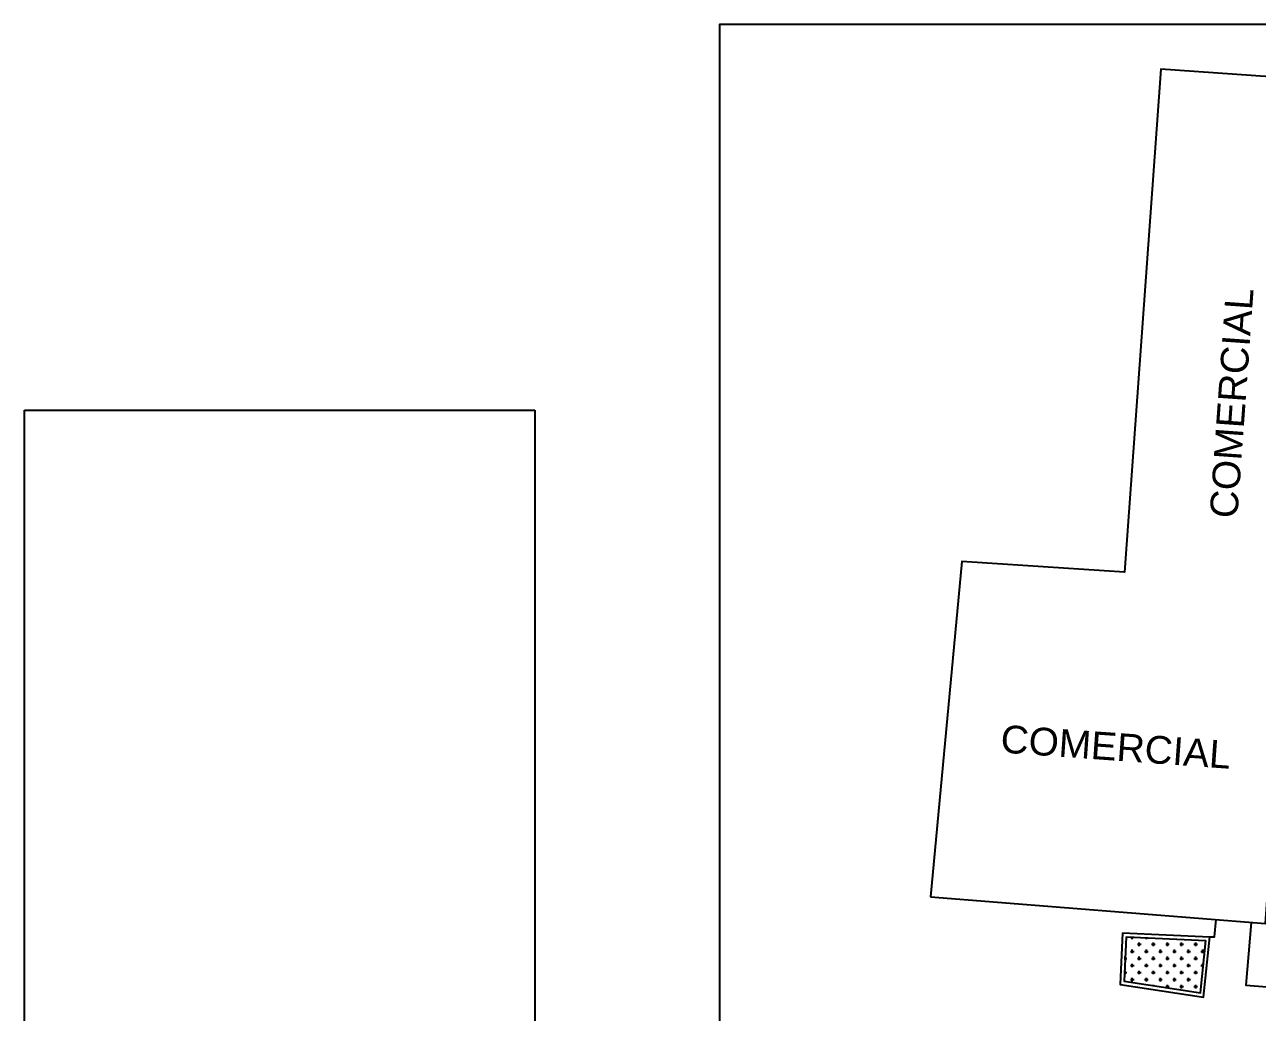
# Model space of a CAD drawing. Header units: millimetres. Extents: x 492832 to 493374, y 1106346 to 1106622.
# Drawn here: x 493163.9 to 493252.7, y 1106551.1 to 1106622.3 of the extents above; entities that cross this region are included whole.
import ezdxf

# ---------------------------------------------------------------- set-up
doc = ezdxf.new("R2010")
doc.units = ezdxf.units.MM
for name, color, linetype in [('PLUMA-03 TEXTO', 3, 'Continuous'), ('PLUMA-10', 6, 'Continuous'), ('SIRI_IMAGEN', 5, 'Continuous')]:
    doc.layers.add(name, color=color, linetype=linetype)
doc.styles.add('TIPO1', font='arial.ttf')
picture_1 = doc.add_image_def('image3.jpg', size_in_pixel=(2833, 4017))

msp = doc.modelspace()

# ---------------------------------------------------------------- hatches: boundary and pattern name
at = {"ltscale": 0.08}
h = msp.add_hatch(dxfattribs=at)
h.set_pattern_fill('CROSS', color=94, scale=0.08)
h.set_pattern_definition([(0, (493250.7081, 1106442.74145), (0.508, 0.508), [0.254, -0.762]), (90, (493250.8351, 1106442.61445), (-0.508, 0.508), [0.254, -0.762])])
h.paths.add_polyline_path([(493248.631, 1106552.532), (493249.018, 1106556.306), (493243.278, 1106556.577), (493243.129, 1106553.368)])

# ---------------------------------------------------------------- linework, layer by layer
at = {"flags": 128}
for points in [[(493229.187, 1106559.449), (493253.331, 1106557.52), (493256.812, 1106606.368), (493258.594, 1106606.267), (493258.594, 1106605.945), (493262.972, 1106601.21), (493267.234, 1106601.024), (493267.573, 1106605.633), (493305.868, 1106602.911), (493306.728, 1106614.817), (493245.794, 1106619.1), (493243.155, 1106582.84), (493231.433, 1106583.612), (493229.187, 1106559.449)], [(493252.281, 1106557.604), (493251.903, 1106553.083), (493257.38, 1106552.641), (493260.779, 1106599.54), (493259.099, 1106599.68)], [(493243.023, 1106556.858), (493242.85, 1106553.139), (493248.869, 1106552.224), (493249.314, 1106556.561), (493249.66, 1106556.561), (493249.767, 1106557.804)], [(493249.5, 1106557.826), (493249.5, 1106557.827)], [(493243.01, 1106556.589), (493243.01, 1106556.589)], [(493243.023, 1106556.858), (493249.314, 1106556.561)], [(493243.278, 1106556.577), (493243.129, 1106553.368), (493248.631, 1106552.532), (493249.018, 1106556.306)], [(493243.278, 1106556.577), (493249.018, 1106556.306)], [(493243.291, 1106556.845), (493243.291, 1106556.845)], [(493249.287, 1106556.294), (493249.302, 1106556.293)]]:
    msp.add_lwpolyline(points, dxfattribs=at)
at = {"layer": 'PLUMA-10', "color": 7, "elevation": 1119.5, "flags": 128}
msp.add_lwpolyline([(493213.969, 1106512.3), (493373.969, 1106512.3), (493373.969, 1106622.3), (493213.969, 1106622.3), (493213.969, 1106512.3)], dxfattribs=at)

# ---------------------------------------------------------------- texts
at = {"layer": 'PLUMA-03 TEXTO', "color": 34, "char_height": 2, "width": 9.387, "attachment_point": 1, "style": 'TIPO1'}
for insert, rotation in [((493249.295, 1106586.822), 85.92399), ((493234.328, 1106571.848), 355.93396)]:
    msp.add_mtext('COMERCIAL', dxfattribs=dict(at, insert=insert, rotation=rotation))

# ---------------------------------------------------------------- pictures from other files: only their frames are drawn
at = {"layer": 'SIRI_IMAGEN'}
image = msp.add_image(picture_1, insert=(493163.911, 1106542.398), size_in_units=(36.76, 52.123), dxfattribs=at)
image.dxf.flags = 7

doc.saveas('drawing.dxf')
